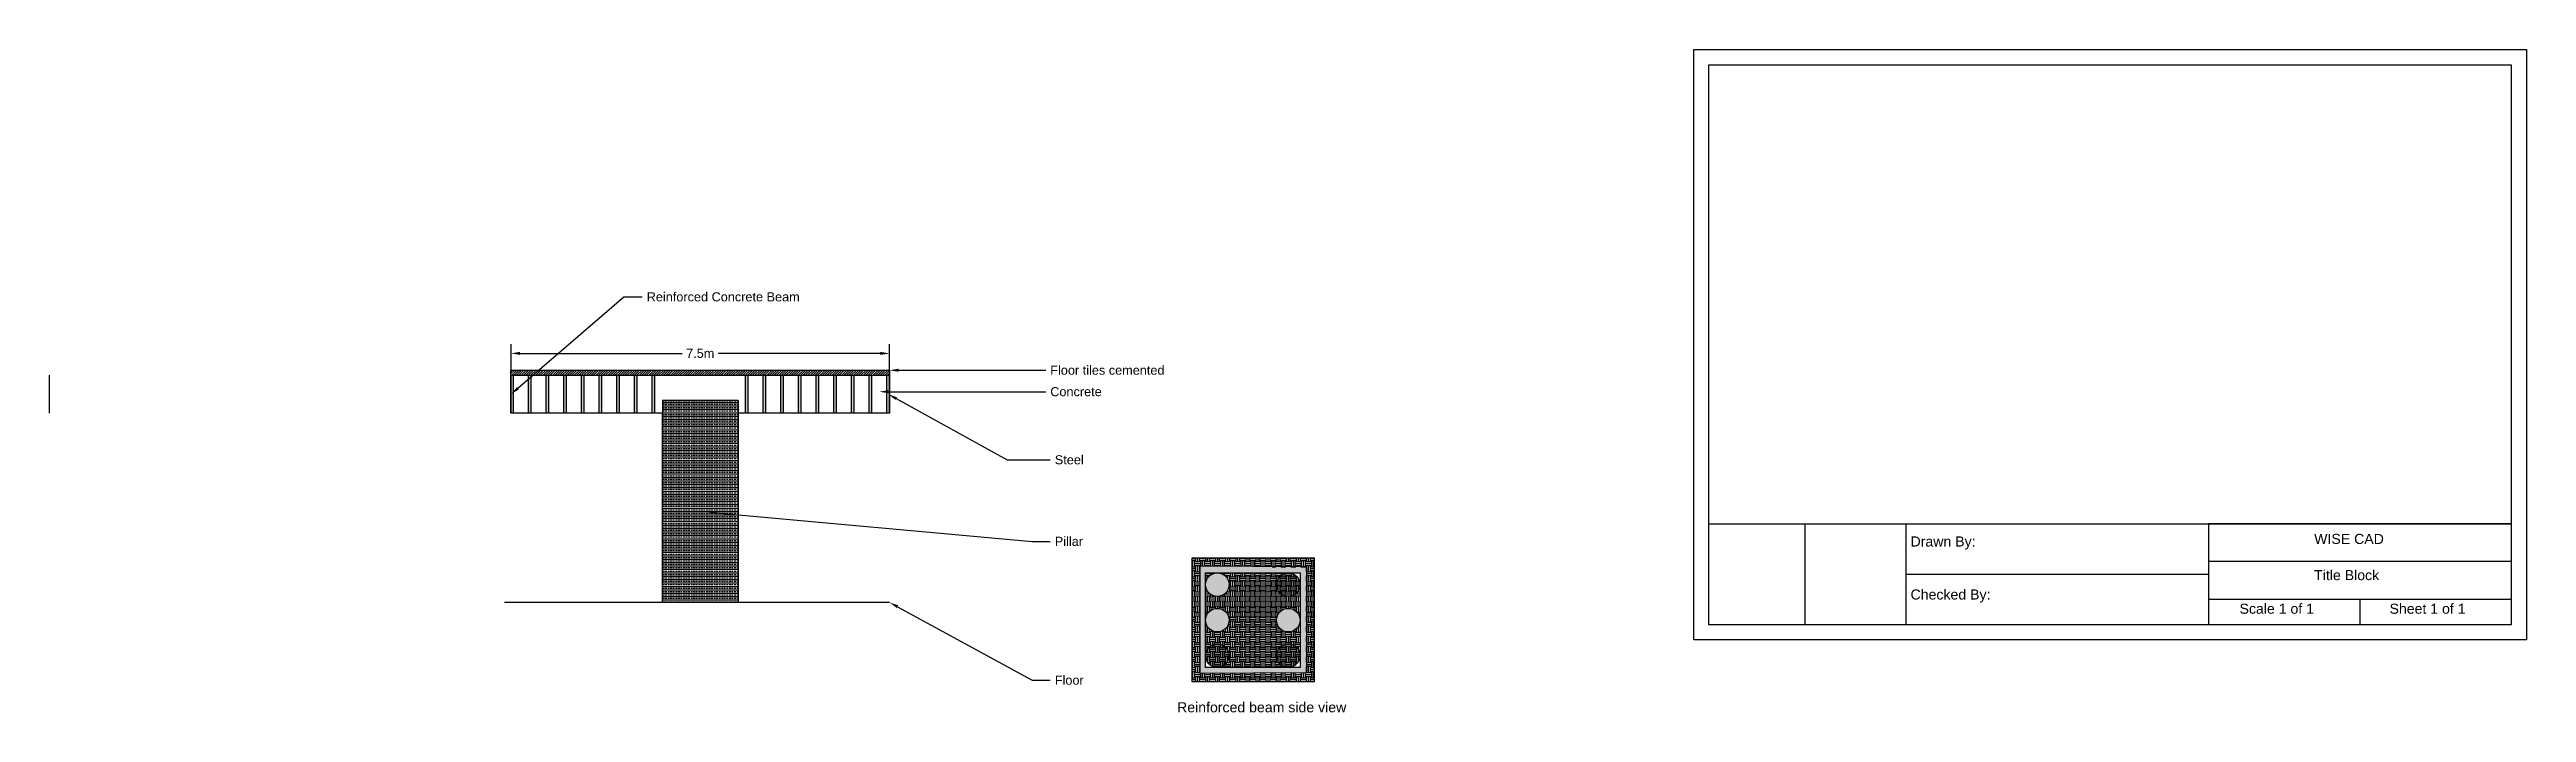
# Model space of a CAD drawing. Header units: inches. Extents: x 0 to 49.1, y 4.4 to 47.2.
# Drawn here: x 0 to 49.09, y 4.39 to 17.52 of the extents above.
import ezdxf
from ezdxf import colors
from ezdxf.entities.mleader import LeaderData, LeaderLine
from ezdxf.math import Vec2, Vec3

# ---------------------------------------------------------------- set-up
doc = ezdxf.new("R2010")
doc.units = ezdxf.units.IN
doc.header["$MEASUREMENT"] = 0
doc.styles.get("Standard").update_dxf_attribs({"font": 'arial.ttf'})
doc.dimstyles.get("Standard").update_dxf_attribs({"dimtxt": 0.18, "dimasz": 0.18, "dimexe": 0.18, "dimexo": 0.0625, "dimgap": 0.09, "dimtad": 0, "dimtih": 1, "dimtoh": 1, "dimdec": 4, "dimzin": 0, "dimdsep": 46, "dimtxsty": 'Standard', "dimcen": 0.09, "dimadec": 0, "dimazin": 0, "dimtfac": 1, "dimtdec": 4, "dimtofl": 0, "dimtmove": 0, "dimatfit": 3, "dimfxl": 1, "dimtolj": 1, "dimtzin": 0, "dimarcsym": 0})

# ---------------------------------------------------------------- blocks, each defined once
blk = doc.blocks.new('*D2')
at = {"color": 0, "lineweight": -2, "transparency": 16777216}
for p, q in [((9.145, 11.131), (9.145, 11.682)), ((9.325, 11.502), (12.539, 11.502)), ((16.465, 11.502), (13.25, 11.502)), ((16.645, 11.131), (16.645, 11.682))]:
    blk.add_line(p, q, dxfattribs=at)
at = {"color": 0, "transparency": 16777216}
for points in [[(9.325, 11.532), (9.325, 11.472), (9.145, 11.502)], [(16.465, 11.532), (16.465, 11.472), (16.645, 11.502)]]:
    blk.add_solid(points, dxfattribs=at)
at = {"layer": 'Defpoints', "color": 0, "transparency": 16777216}
for p in [(16.645, 11.502), (9.145, 11.068), (16.645, 11.068)]:
    blk.add_point(p, dxfattribs=at)
at = {"color": 0, "transparency": 16777216, "insert": (12.895, 11.502), "char_height": 0.18, "attachment_point": 5}
blk.add_mtext('\\A1;7.5m', dxfattribs=at)

msp = doc.modelspace()

# ---------------------------------------------------------------- hatches: boundary and pattern name
h = msp.add_hatch()
h.set_pattern_fill('ANSI31', color=256, scale=0.27)
h.paths.add_polyline_path([(16.64474, 11.16837), (9.14474, 11.16837), (9.14474, 11.06837), (16.64474, 11.06837)])
h = msp.add_hatch(color=256)
h.set_gradient(color1=(255, 255, 255), color2=(128, 128, 128))
h.paths.add_polyline_path([(9.19519, 11.06837), (9.14519, 11.06837), (9.14519, 10.31837), (9.19519, 10.31837)])
h.paths.add_polyline_path([(9.54474, 11.06837), (9.49474, 11.06837), (9.49474, 10.31837), (9.54474, 10.31837)])
h.paths.add_polyline_path([(9.89474, 11.06837), (9.84474, 11.06837), (9.84474, 10.31837), (9.89474, 10.31837)])
h = msp.add_hatch(color=256)
h.set_gradient(color1=(255, 255, 255), color2=(128, 128, 128))
h.paths.add_polyline_path([(10.24474, 11.06837), (10.19474, 11.06837), (10.19474, 10.31837), (10.24474, 10.31837)])
h.paths.add_polyline_path([(10.54474, 10.31837), (10.59474, 10.31837), (10.59474, 11.06837), (10.54474, 11.06837)])
h.paths.add_polyline_path([(10.94474, 11.06837), (10.89474, 11.06837), (10.89474, 10.31837), (10.94474, 10.31837)])
h.paths.add_polyline_path([(11.24474, 10.31837), (11.29474, 10.31837), (11.29474, 11.06837), (11.24474, 11.06837)])
h.paths.add_polyline_path([(11.64474, 11.06837), (11.59474, 11.06837), (11.59474, 10.31837), (11.64474, 10.31837)])
h.paths.add_polyline_path([(11.99474, 11.06837), (11.94474, 11.06837), (11.94474, 10.31837), (11.99474, 10.31837)])
h.paths.add_polyline_path([(13.84474, 11.06837), (13.79474, 11.06837), (13.79474, 10.31837), (13.84474, 10.31837)])
h.paths.add_polyline_path([(14.14474, 10.31837), (14.19474, 10.31837), (14.19474, 11.06837), (14.14474, 11.06837)])
h.paths.add_polyline_path([(14.54474, 11.06837), (14.49474, 11.06837), (14.49474, 10.31837), (14.54474, 10.31837)])
h.paths.add_polyline_path([(14.89474, 11.06837), (14.84474, 11.06837), (14.84474, 10.31837), (14.89474, 10.31837)])
h.paths.add_polyline_path([(15.24474, 11.06837), (15.19474, 11.06837), (15.19474, 10.31837), (15.24474, 10.31837)])
h.paths.add_polyline_path([(15.59474, 11.06837), (15.54474, 11.06837), (15.54474, 10.31837), (15.59474, 10.31837)])
h.paths.add_polyline_path([(15.89474, 10.31837), (15.94474, 10.31837), (15.94474, 11.06837), (15.89474, 11.06837)])
h.paths.add_polyline_path([(16.29474, 11.06837), (16.24474, 11.06837), (16.24474, 10.31837), (16.29474, 10.31837)])
h.paths.add_polyline_path([(16.59429, 10.31837), (16.64429, 10.31837), (16.64429, 11.06837), (16.59429, 11.06837)])
h = msp.add_hatch()
h.set_pattern_fill('BRASS', color=256, scale=0.27)
h.paths.add_polyline_path([(13.64474, 10.31837), (13.64474, 10.56837), (12.14474, 10.56837), (12.14474, 10.31837), (12.14474, 6.56837), (12.89474, 6.56837), (13.64474, 6.56837)])
h = msp.add_hatch()
h.set_pattern_fill('EARTH', color=256, scale=0.4, style=0)
h.paths.add_polyline_path([(24.78225, 6.92058, -1.00524294), (24.31359, 6.91813, -0.41421356), (24.54792, 7.15247), (23.14199, 7.15247, -0.41421356), (23.37632, 6.91813, -0.9947844), (22.90766, 6.91568), (22.90766, 6.21513, -0.41419754), (23.14197, 6.44945), (23.14199, 6.44946), (23.142, 6.44945, -0.41419754), (23.37631, 6.21513, -0.41419754), (23.142, 5.9808), (23.14199, 5.98079), (23.14197, 5.9808, -0.41419754), (22.90766, 6.21513), (22.90766, 5.50967, -1.00524294), (23.37632, 5.51212, -0.41421356), (23.14199, 5.27778), (24.54792, 5.27778, -0.41421356), (24.31359, 5.51212, -0.9947844), (24.78225, 5.51457), (24.78225, 6.21513, -0.41419754), (24.54794, 5.9808), (24.54792, 5.98079), (24.54791, 5.9808, -0.41419754), (24.3136, 6.21513, -0.41419754), (24.54791, 6.44945), (24.54792, 6.44946), (24.54794, 6.44945, -0.41419754), (24.78225, 6.21513)], flags=0)
h.paths.add_polyline_path([(23.14199, 7.15247), (22.90766, 7.15247), (22.90766, 6.92058, -0.41115366)], flags=0)
h.paths.add_polyline_path([(24.78225, 7.15247), (24.54792, 7.15247, -0.41115366), (24.78225, 6.92058)], flags=0)
h.paths.add_polyline_path([(22.90766, 5.50967), (22.90766, 5.27778), (23.14199, 5.27778, -0.41115366)], flags=0)
h.paths.add_polyline_path([(24.78225, 5.50967, -0.41115366), (24.54792, 5.27778), (24.78225, 5.27778)], flags=0)
h.paths.add_polyline_path([(25.05829, 7.44761), (22.64155, 7.44761), (22.64155, 4.99258), (25.05829, 4.99258)])
h.paths.add_polyline_path([(24.89731, 7.27094, -0.41239786), (24.90725, 7.26094), (24.90725, 5.16931), (22.7926, 5.15619), (22.7926, 7.284)], flags=16)
h.paths.add_polyline_path([(24.78225, 7.15247), (24.78225, 6.92058, -0.00261462), (24.78226, 6.91813, -0.00261462), (24.78225, 6.91568), (24.78225, 5.51457, -0.00261462), (24.78226, 5.51212, -0.00261462), (24.78225, 5.50967), (24.78225, 5.27778), (22.90766, 5.27778), (22.90766, 5.50967, -0.00261462), (22.90765, 5.51212, -0.00261462), (22.90766, 5.51457), (22.90766, 6.91568, -0.00261462), (22.90765, 6.91813, -0.00261462), (22.90766, 6.92058), (22.90766, 7.15247)], flags=0)
h.paths.add_polyline_path([(23.37631, 6.21513, -0.41419754), (23.142, 5.9808), (23.14199, 5.98079), (23.14197, 5.9808, -0.41419754), (22.90766, 6.21513, -0.41419754), (23.14197, 6.44945), (23.14199, 6.44946), (23.142, 6.44945, -0.41419754)], flags=0)
h.paths.add_polyline_path([(24.54791, 6.44945), (24.54792, 6.44946), (24.54794, 6.44945, -0.41419754), (24.78225, 6.21513, -0.41419754), (24.54794, 5.9808), (24.54792, 5.98079), (24.54791, 5.9808, -0.41419754), (24.3136, 6.21513, -0.41419754)], flags=0)
h.paths.add_polyline_path([(24.54791, 6.44945), (24.54792, 6.44946), (24.54794, 6.44945, -0.41419754), (24.78225, 6.21513), (24.78225, 6.91568, -0.9947844), (24.31359, 6.91813, -0.41421356), (24.54792, 7.15247), (22.90766, 7.15247), (22.90766, 6.92058, 0.00522927), (22.90766, 6.91568, 0.98959587), (23.37631, 6.91568), (23.37631, 6.92058, -1), (22.90766, 6.91568), (22.90766, 6.21513, -0.41419754), (23.14197, 6.44945), (23.14199, 6.44946), (23.142, 6.44945, -0.41419754), (23.37631, 6.21513, -0.41419754), (23.142, 5.9808), (23.14199, 5.98079), (23.14197, 5.9808, -0.41419754), (22.90766, 6.21513), (22.90766, 5.51457, -0.9947844), (23.37632, 5.51212, -0.41421356), (23.14199, 5.27778), (24.54792, 5.27778, -0.41421356), (24.31359, 5.51212, -0.9947844), (24.78225, 5.51457), (24.78225, 6.21513, -0.41419754), (24.54794, 5.9808), (24.54792, 5.98079), (24.54791, 5.9808, -0.41419754), (24.3136, 6.21513, -0.41419754)], flags=0)
h = msp.add_hatch(color=256)
h.set_gradient(color1=(255, 255, 255), color2=(128, 128, 128))
h.paths.add_polyline_path([(22.7926, 7.284), (22.7926, 5.15619), (24.90725, 5.16931), (24.90725, 7.26094, 0.41239786), (24.89731, 7.27094)])
h.paths.add_polyline_path([(22.90766, 7.15247), (24.78225, 7.15247), (24.78225, 5.27778), (22.90766, 5.27778)], flags=16)
h = msp.add_hatch()
h.set_pattern_fill('AR-RROOF', color=256, scale=0.011, style=0)
h.paths.add_polyline_path([(22.90766, 6.92058), (22.90766, 6.91568, 0.98959587), (23.37631, 6.91568), (23.37631, 6.92058, 0.98959587)])
h.paths.add_polyline_path([(24.3136, 6.92058), (24.3136, 6.91568, 0.98959587), (24.78225, 6.91568), (24.78225, 6.92058, 0.98959587)])
h.paths.add_polyline_path([(24.78225, 6.21513, 1), (24.3136, 6.21513, 1)])
h.paths.add_polyline_path([(23.37631, 6.21513, 1), (22.90766, 6.21513, 1)])
h.paths.add_polyline_path([(22.90766, 5.51457), (22.90766, 5.50967, 0.98959587), (23.37631, 5.50967), (23.37631, 5.51457, 0.98959587)])
h.paths.add_polyline_path([(24.3136, 5.51457), (24.3136, 5.50967, 0.41115366), (24.54792, 5.27778, 0.41115366), (24.78225, 5.50967), (24.78225, 5.51457, 0.98959587)])

# ---------------------------------------------------------------- linework, layer by layer
for p, q in [((0, 10.31837), (0, 11.06837)), ((9.14474, 11.06837), (9.14474, 11.16837)), ((9.14474, 11.16837), (16.64474, 11.16837)), ((9.14474, 11.06837), (16.64474, 11.06837)), ((9.14474, 10.31837), (9.14474, 11.06837)), ((9.14519, 10.31884), (9.14519, 11.06837)), ((9.19519, 10.31884), (9.19519, 11.06837)), ((9.49474, 10.31837), (9.49474, 11.06837)), ((9.54474, 10.31837), (9.54474, 11.06837)), ((9.84474, 10.31837), (9.84474, 11.06837)), ((9.88858, 11.06837), (9.88858, 11.06841)), ((9.89474, 10.31837), (9.89474, 11.06837)), ((10.19474, 10.31837), (10.19474, 11.06837)), ((10.24474, 10.31837), (10.24474, 11.06837)), ((10.54474, 10.31837), (10.54474, 11.06837)), ((10.59474, 10.31837), (10.59474, 11.06837)), ((10.89474, 10.31837), (10.89474, 11.06837)), ((10.94474, 10.31837), (10.94474, 11.06837)), ((11.24474, 10.31837), (11.24474, 11.06837)), ((11.29474, 10.31837), (11.29474, 11.06837)), ((11.59474, 10.31837), (11.59474, 11.06837)), ((11.64474, 10.31837), (11.64474, 11.06837)), ((11.94474, 10.31837), (11.94474, 11.06837)), ((11.99474, 10.31837), (11.99474, 11.06837)), ((13.79474, 10.31837), (13.79474, 11.06837)), ((13.84474, 10.31837), (13.84474, 11.06837)), ((14.14474, 10.31837), (14.14474, 11.06837)), ((14.19474, 10.31837), (14.19474, 11.06837)), ((14.49474, 10.31837), (14.49474, 11.06837)), ((14.54474, 10.31837), (14.54474, 11.06837)), ((14.84474, 10.31837), (14.84474, 11.06837)), ((14.89474, 10.31837), (14.89474, 11.06837)), ((15.19474, 10.31837), (15.19474, 11.06837)), ((15.24474, 10.31837), (15.24474, 11.06837)), ((15.54474, 10.31837), (15.54474, 11.06837)), ((15.59474, 10.31837), (15.59474, 11.06837)), ((15.89474, 10.31837), (15.89474, 11.06837)), ((15.94474, 10.31837), (15.94474, 11.06837)), ((16.24474, 10.31837), (16.24474, 11.06837)), ((16.29474, 10.31837), (16.29474, 11.06837)), ((16.59429, 10.31884), (16.59429, 11.06837)), ((16.64429, 10.31884), (16.64429, 11.06837)), ((16.64429, 10.31884), (16.64429, 11.06837)), ((16.64474, 11.16837), (16.64474, 11.06837)), ((16.64474, 11.06837), (16.64474, 10.31837)), ((16.64474, 10.31837), (16.64474, 11.06837)), ((16.64474, 10.31837), (16.64474, 11.06837)), ((9.14474, 10.69337), (9.14519, 10.69337)), ((12.14474, 10.31837), (9.14474, 10.31837)), ((9.54474, 10.69337), (9.54474, 10.69337)), ((12.14474, 10.56837), (12.14474, 10.31837)), ((13.64474, 10.56837), (12.14474, 10.56837)), ((12.14474, 6.56837), (12.14474, 10.31837)), ((13.64474, 10.56837), (13.64474, 10.31837)), ((16.64474, 10.31837), (13.64474, 10.31837)), ((13.64474, 10.31837), (13.64474, 6.56837)), ((16.24474, 10.69337), (16.24474, 10.69337)), ((16.24474, 10.69337), (16.24474, 10.69337)), ((16.24474, 10.69337), (16.24474, 10.69337)), ((16.64474, 10.69337), (16.64429, 10.69337)), ((16.64474, 10.69337), (16.64429, 10.69337)), ((32.88545, 8.12493), (48.78545, 8.12493)), ((34.78545, 8.12493), (34.78545, 6.12493)), ((36.78545, 8.12493), (36.78545, 6.12493)), ((48.78545, 8.12493), (42.78545, 8.12493)), ((42.78545, 8.12493), (42.78545, 6.12493)), ((48.78545, 8.12493), (48.78545, 7.37493)), ((48.78545, 7.37493), (42.78545, 7.37493)), ((24.89731, 7.27094), (22.7926, 7.284)), ((22.7926, 7.284), (22.7926, 5.15619)), ((23.37631, 6.91568), (23.37631, 6.92058)), ((23.37631, 6.92058), (23.37631, 6.91568)), ((24.3136, 6.92058), (24.3136, 6.91568)), ((24.90725, 7.26094), (24.90725, 5.16931)), ((36.78545, 7.12493), (42.78545, 7.12493)), ((16.64474, 6.56837), (9.01762, 6.56837)), ((12.89474, 6.56837), (12.14474, 6.56837)), ((13.64474, 6.56837), (12.89474, 6.56837)), ((23.14199, 6.44946), (23.14197, 6.44945)), ((23.142, 6.44945), (23.14199, 6.44946)), ((23.14199, 6.44945), (23.14199, 6.44946)), ((24.54792, 6.44946), (24.54791, 6.44945)), ((24.54794, 6.44945), (24.54792, 6.44946)), ((24.54792, 6.44946), (24.54792, 6.44945)), ((48.78545, 6.62493), (42.78545, 6.62493)), ((45.78545, 6.62493), (45.78545, 6.12493)), ((23.14199, 5.98079), (23.14197, 5.9808)), ((23.14199, 5.98079), (23.142, 5.9808)), ((23.14199, 5.98079), (23.14199, 5.9808)), ((24.54791, 5.9808), (24.54792, 5.98079)), ((24.54794, 5.9808), (24.54792, 5.98079)), ((24.54792, 5.9808), (24.54792, 5.98079)), ((23.37631, 5.51457), (23.37631, 5.50967)), ((24.3136, 5.51457), (24.3136, 5.50967)), ((24.90725, 5.16931), (22.7926, 5.15619)), ((24.54792, 5.27778), (23.14199, 5.27778))]:
    msp.add_line(p, q)
for points in [[(32.58545, 17.52493), (49.08545, 17.52493), (49.08545, 5.82493), (32.58545, 5.82493)], [(32.88545, 17.22493), (48.78545, 17.22493), (48.78545, 6.12493), (32.88545, 6.12493)], [(22.64155, 7.44761), (25.05829, 7.44761), (25.05829, 4.99258), (22.64155, 4.99258)], [(22.90766, 7.15247), (24.78225, 7.15247), (24.78225, 5.27778), (22.90766, 5.27778)]]:
    msp.add_lwpolyline(points, close=True)
for centre, radius in [((23.14199, 6.91813), 0.23434), ((24.54792, 6.91813), 0.23434), ((23.14199, 6.21513), 0.23432), ((24.54792, 6.21513), 0.23432), ((23.14199, 5.51212), 0.23434), ((24.54792, 5.51212), 0.23434)]:
    msp.add_circle(centre, radius)
msp.add_arc((24.89725, 7.26094), 0.01, 360, 89.644584)
msp.add_arc((24.89725, 7.26094), 0.01, 360, 89.644584)

# ---------------------------------------------------------------- texts
at = {"char_height": 0.2, "attachment_point": 1}
for s, width, heights, insert in [('Drawn By:', 1.6153845, [0.41606], (36.87975, 7.87502)), ('WISE CAD', 1.6153845, [0.41606], (44.8784, 7.92541)), ('Title Block', 1.6153845, [0.41606], (44.8784, 7.20818)), ('Checked By:', 1.6153845, [0.41606], (36.87975, 6.82387)), ('Scale 1 of 1', 1.5928873, [0.5], (43.39933, 6.54238)), ('Sheet 1 of 1', 1.5928873, [0.5], (46.37183, 6.54238)), ('Reinforced beam side view', 3.4756743, [0], (22.34428, 4.58843))]:
    msp.add_mtext_dynamic_manual_height_columns(s, width=width, gutter_width=1, heights=heights, dxfattribs=dict(at, insert=insert))

# ---------------------------------------------------------------- dimensions: what is measured, and where the dimension line sits
dim = msp.add_linear_dim(base=(16.64474, 11.50169), p1=(9.14474, 11.06837), p2=(16.64474, 11.06837), text='7.5m', dimstyle='Standard')
dim.commit()
dim.dimension.update_dxf_attribs({"geometry": '*D2', "text_midpoint": (12.89474, 11.50169)})

# ---------------------------------------------------------------- leaders
ml = msp.add_multileader_mtext('Standard')
ml.set_content('Reinforced Concrete Beam', color=256)
ml.set_leader_properties()
ml.build(insert=Vec2(0, 0))
ml.multileader.update_dxf_attribs({"dogleg_length": 0.36, "arrow_head_size": 0.18})
ctx = ml.context
ctx.base_point, ctx.char_height, ctx.arrow_head_size, ctx.landing_gap_size, ctx.plane_origin = Vec3(11.74406, 12.62188), 0.18, 0.18, 0.09, Vec3(9.14519, 10.69361)
notes = []
notes.append((ctx, [(1, (1, 1, 0), (11.38406, 12.62188), (1, 0), 0.36, [(0, [(9.14519, 10.69361)], 0, [])])]))
ctx.mtext.insert, ctx.mtext.flow_direction = Vec3(11.83406, 12.71342), 5
ml = msp.add_multileader_mtext('Standard')
ml.set_content('Concrete ', color=256)
ml.set_leader_properties()
ml.build(insert=Vec2(0, 0))
ml.multileader.update_dxf_attribs({"dogleg_length": 0.36, "arrow_head_size": 0.18})
ctx = ml.context
ctx.base_point, ctx.char_height, ctx.arrow_head_size, ctx.landing_gap_size, ctx.plane_origin = Vec3(19.74132, 10.7424), 0.18, 0.18, 0.09, Vec3(16.44386, 10.7424)
notes.append((ctx, [(0, (1, 1, 0), (19.38132, 10.7424), (1, 0), 0.36, [(0, [(16.44386, 10.7424)], 0, [])])]))
ctx.mtext.insert, ctx.mtext.flow_direction = Vec3(19.83132, 10.83394), 5
ml = msp.add_multileader_mtext('Standard')
ml.set_content('Floor tiles cemented ', color=256)
ml.set_leader_properties()
ml.build(insert=Vec2(0, 0))
ml.multileader.update_dxf_attribs({"dogleg_length": 0.36, "arrow_head_size": 0.18})
ctx = ml.context
ctx.base_point, ctx.char_height, ctx.arrow_head_size, ctx.landing_gap_size, ctx.plane_origin = Vec3(19.74132, 11.16837), 0.18, 0.18, 0.09, Vec3(16.64474, 11.16837)
notes.append((ctx, [(0, (1, 1, 0), (19.38132, 11.16837), (1, 0), 0.36, [(0, [(16.64474, 11.16837)], 0, [])])]))
ctx.mtext.insert, ctx.mtext.flow_direction = Vec3(19.83132, 11.25984), 5
ml = msp.add_multileader_mtext('Standard')
ml.set_content('Steel ', color=256)
ml.set_leader_properties()
ml.build(insert=Vec2(0, 0))
ml.multileader.update_dxf_attribs({"dogleg_length": 0.36, "arrow_head_size": 0.18})
ctx = ml.context
ctx.base_point, ctx.char_height, ctx.arrow_head_size, ctx.landing_gap_size, ctx.plane_origin = Vec3(19.83132, 9.39222), 0.18, 0.18, 0.09, Vec3(16.62186, 10.69337)
notes.append((ctx, [(0, (1, 1, 0), (18.97638, 9.39222), (1, 0), 0.85494, [(0, [(16.62186, 10.69337)], 0, [])])]))
ctx.mtext.insert, ctx.mtext.flow_direction = Vec3(19.92132, 9.48375), 5
ml = msp.add_multileader_mtext('Standard')
ml.set_content('Pillar', color=256)
ml.set_leader_properties()
ml.build(insert=Vec2(0, 0))
ml.multileader.update_dxf_attribs({"dogleg_length": 0.36, "arrow_head_size": 0.18})
ctx = ml.context
ctx.base_point, ctx.char_height, ctx.arrow_head_size, ctx.landing_gap_size, ctx.plane_origin = Vec3(19.83132, 7.77613), 0.18, 0.18, 0.09, Vec3(13.03766, 8.36055)
notes.append((ctx, [(0, (1, 1, 0), (19.47132, 7.77613), (1, 0), 0.36, [(0, [(13.03766, 8.36055)], 0, [])])]))
ctx.mtext.insert, ctx.mtext.flow_direction = Vec3(19.92132, 7.8676), 5
ml = msp.add_multileader_mtext('Standard')
ml.set_content('Floor', color=256)
ml.set_leader_properties()
ml.build(insert=Vec2(0, 0))
ml.multileader.update_dxf_attribs({"dogleg_length": 0.36, "arrow_head_size": 0.18})
ctx = ml.context
ctx.base_point, ctx.char_height, ctx.arrow_head_size, ctx.landing_gap_size, ctx.plane_origin = Vec3(19.83132, 5.02449), 0.18, 0.18, 0.09, Vec3(16.64474, 6.56837)
notes.append((ctx, [(0, (1, 1, 0), (19.47132, 5.02449), (1, 0), 0.36, [(0, [(16.64474, 6.56837)], 0, [])])]))
ctx.mtext.insert, ctx.mtext.flow_direction = Vec3(19.92132, 5.11597), 5
for ctx, leaders in notes:
    for number, flags, end, landing, length, lines in leaders:
        leader = LeaderData()
        leader.index, (leader.has_last_leader_line, leader.has_dogleg_vector, leader.attachment_direction) = number, flags
        leader.last_leader_point, leader.dogleg_vector, leader.dogleg_length = Vec3(end), Vec3(landing), length
        for number, points, colour, breaks in lines:
            line = LeaderLine()
            line.index, line.vertices, line.color, line.breaks = number, Vec3.list(points), colors.encode_raw_color(colour), breaks
            leader.lines.append(line)
        ctx.leaders.append(leader)

doc.saveas('drawing.dxf')
